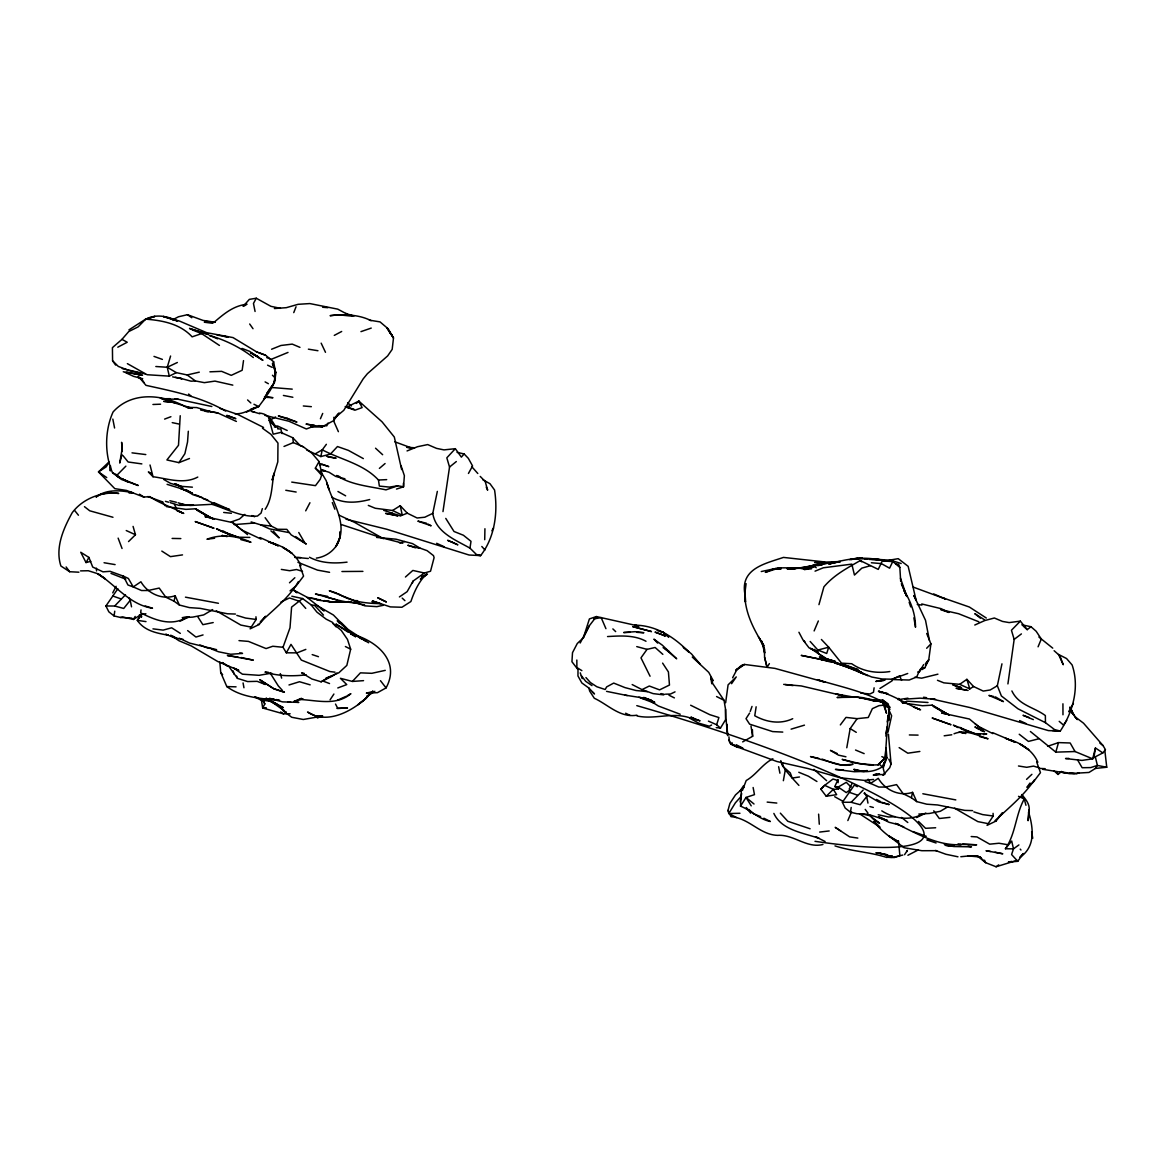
<?xml version="1.0" encoding="UTF-8"?>
<svg xmlns="http://www.w3.org/2000/svg" width="1165" height="1165" viewBox="0 0 1165 1165"><rect width="100%" height="100%" fill="white"/><g stroke="black" fill="none" stroke-linecap="round" stroke-linejoin="round"><path stroke-width="1.5" d="M340.093 531.56C341.097 545.249 329.36 556.419 316.327 558.122M888.895 715.805L888.91 711.276M340.107 532.478L340.078 537.007L335.709 546.807C349.587 525.677 332.739 503.586 326.884 483.053L329.098 489.766L326.156 480.592L321.729 473.194L319.079 461.558L311.929 453.214L303.337 446.807L293.347 442.598L284.012 446.457M578.015 668.797L577.957 675.962L581.859 682.967L588.922 688.064L594.5 693.961L592.417 692.039M888.866 711.757L888.735 720.494L888.924 715.033M711.786 683.782L710.708 677.142L712.791 683.637L724.033 700.296L725.547 709.383L725.678 719.562L720.465 728.081L716.213 727.601M484.713 539.701L484.931 528.735M758.4 636.687L763.949 645.745C753.959 630.032 744.784 612.717 744.828 593.626C740.445 568.447 765.492 563.554 783.448 557.409L824.645 561.938L814.612 562.52L840.271 561.53M1020.22 857.192C1035.86 846.343 1033.238 827.791 1028.622 812.165C1031.025 805.598 1025.826 799.161 1021.72 794.574L1024.253 799.001L1025.957 805.292M888.342 718.252L888.487 715.164M110.559 466.015L110.296 470.922L110.165 467.325M888.065 715.761L885.225 758.182L877.973 764.837L869.731 765.099L854.076 762.827L842.149 759.391L859.42 763.541L873.007 764.852M1028.622 812.165L1028.112 820.699L1029.292 809.544M219.821 661.997L220.724 672.482L226.811 686.578C241.592 697.602 260.625 698.418 278.304 700.238M881.832 756.609L885.225 758.182L885.851 748.571M180.226 415.73L178.493 445.292L166.901 459.957L178.929 462.636L189.487 458.5M188.322 431.254L187.536 441.986L184.871 453.724L178.929 462.636M763.861 818.223L770.342 821.514C759.012 819.243 751.032 810.185 740.518 806.18L741.362 790.729M141.023 609.907L140.674 612.848C154.595 619.867 170.207 626.348 185.497 618.12M926.699 633.454L930.908 643.866L928.753 659.754L925.491 665.055M892.914 561.268L889.579 568.185L881.381 563.612L871.376 562.753M744.828 593.626L746.081 583.636M885.895 736.12L886.929 728.3M725.635 702.772L728.081 684.86L736.251 676.923L731.562 683.695M934.184 699.116L930.966 698.796L969.863 707.534L1048.383 730.601L1060.281 731.038C1072.994 711.888 1079.766 687.437 1072.135 664.982L1066.543 658.531L1058.548 654.453L1063.237 664.734L1059.873 655.808L1054.121 650.711M859.348 697.748L882.531 701.956L886.492 713.242L884.41 705.116L878.993 705.64L872.367 708.655L868.26 717.509L857.149 718.659L850.159 728.606L846.78 747.77M243.514 360.611L242.16 370.266L231.253 375.348L221.641 371.344L209.918 371.824M874.114 687.816L873.488 692.228L869.964 693.961L860.76 693.117M145.873 613.737L140.834 614.698L133.422 619.431L131.499 618.076L120.519 617.479L114.068 615.935L114.752 611.188M885.225 758.182L886.914 757.862L886.07 748.061M740.11 801.957L741.668 793.54M482.747 479.689L489.984 483.708L494.557 489.999C498.038 512.411 494.863 537.327 480.635 555.588L476.412 554.467L469.961 548.132L471.01 541.332L463.422 535.259L454.015 531.488L445.773 518.396M756.143 706.791L754.76 715.747C766.381 722.242 780.273 724.586 792.71 718.703M862.042 813.898L869.702 815.66L867.823 814.32L856.872 813.723L850.465 812.194L851.193 807.447M332.593 623.231L341.272 630.411L347.476 639.425L350.665 649.196L346.835 665.404L338.84 672.788L329.185 676.88L321.089 681.802L311.856 678.977L301.633 672.831L304.283 673.414M437.341 491.397L432.783 513.357C435.623 532.332 455.267 539.803 469.961 548.132M875.701 700.616L873.794 700.748L882.619 699.976L889.74 707.111L887.22 721.907M886.041 733.659L887.133 726.742M1068.844 758.386L1065.553 758.532L1081.95 760.41L1092.683 758.837L1093.906 757.541L1095.435 748.003L1102.847 752.91L1105.439 749.678L1103.051 745.585L1083.537 723.203L1074.844 716.606L1069.878 707.068L1072.936 714.305L1070.81 708.335M122.267 451.001L121.626 442.307L122.107 448.976L119.733 463.044L121.946 454.466M884.337 762.361L883.259 768.507L884.788 774.492L873.896 774.754L879.313 774.143M1001.958 663.832L997.342 685.748L1001.39 695.956L1017.977 708.801L1045.442 722.679L1054.631 729.625L1060.281 731.038L1052.301 730.484M1007.914 683.913L1014.162 639.396L1011.438 630.25L1020.365 621.134L1027.239 629.653L1030.967 626.712L1036.166 631.27L1041.306 639.032L1038.073 646.808M468.447 473.456L472.582 465.971L468.33 458.34L464.136 453.957L461.369 457.131L455.34 448.685L446.821 457.816L449.53 467.049L442.977 511.595M783.361 780.71L785.297 769.905L781.234 762.58M888.007 732.202L891.618 715.791L889.376 711.014M235.403 614.042L227.51 613.78L200.205 608.363L189.371 607.606L179.366 605.028L174.066 601.184L175.187 595.766C161.964 600.208 147.751 593.509 140.907 581.772L133.247 586.927L127.946 584.99L123.417 576.151L110.063 571.316L102.986 571.84L92.705 567.049L88.919 557.438L80.734 552.254L86.021 562.564L90.783 561.355M972.6 810.622L964.809 810.389L937.577 804.957L926.743 804.2L916.739 801.607L911.394 797.748L912.559 792.346C899.322 796.773 885.123 790.045 878.264 778.307L870.546 783.448L865.187 781.482M306.745 449.996L320.812 456.563L322.268 449.836L326.375 444.302M163.333 316.487L179.585 321.103L206.656 332.666L233.044 337.602L257.014 352.121L256.285 351.699L265.503 355.194L273.629 361.776L272.494 363.8C280.299 376.412 271.503 389.722 263.596 399.624L266.858 393.712M742.44 790.394L746.212 780.535C756.333 774.74 762.332 764.08 772.861 758.764M1095.435 748.003L1092.683 758.837L1075.047 751.542L1055.81 752.139L1030.399 731.504M577.461 668.914L571.942 661.735L572.51 652.662L577.272 643.517L583.388 637.765L589.403 618.921L596.407 616.562L638.871 626.1L634.779 625.183C655.91 625.212 674.506 637.182 688.719 651.978L683.243 647.201L691.457 653.9L700.369 664.399M736.513 817.539L728.78 813.534L728.023 810.359L729.887 803.428L735.508 794.909L743.984 787.351M272.173 479.82L274.081 473.106C271.663 485.252 272.348 498.649 265.183 509.294M818.951 604.65L823.903 586.869C834.009 574.928 847.159 568.127 860.221 560.569L878.25 569.394L882.284 560.977L892.885 561.559L899.831 567.428L900.705 581.495M1055.81 752.139L1058.49 742.6L1070.169 742.979L1075.047 751.542M262.343 508.624L261.077 513.066L257.45 516.066C241.461 517.449 226.578 508.814 211.622 504.197L214.68 504.096M255.951 616.766L256.154 619.46L250.125 628.838L259.125 624.513L265.591 616.256L260.305 621.921M907.04 851.528L907.375 850.363L904.579 854.688M232.825 385.134L214.957 381.101L204.341 382.659L195.414 380.94L187.157 374.955L176.337 372.64L169.304 376.135L167.25 367.266L170.585 356.024M720.465 728.081L716.664 724.747L718.892 717.538L709.776 714.669L690.641 705.233M305.827 649.4L297.017 652.866L286.357 652.808L283.008 647.274L289.998 627.818L291.6 607.096L302.565 598.548L311.026 604.781L316.938 612.135L326.156 619.154L332.302 622.241L336.03 626.857M993.075 813.345L993.206 816.01L987.075 825.359L996.046 821.034L1002.555 812.791L999.337 816.199M886.914 757.862L883.769 765.827C875.104 772.206 863.746 773.24 853.799 769.366L858.925 770.167M888.429 734.168L891.05 763.978L889.74 767.72L882.983 775.322M272.246 479.951L277.809 461.821L277.969 443.093L270.877 434.283L262.489 428.254M412.337 583.17L413.109 581.073L424.366 573.005L430.526 571.243L434.094 557.685L433.497 555.632L427.118 550.666L418.672 547.637M750.216 711.436L752.022 706.427M293.755 312.628L296.041 306.759M1018.894 844.931L1013.477 848.863L1005.424 848.746C1015.749 833.82 1015.589 814.568 1024.253 799.001L1018.53 796.321M298.415 581.553C289.342 597.529 273.775 609.339 260.538 622.052M372.96 691.515L366.363 693.131L377.475 692.665L386.066 687.903C401.182 660.293 375.086 639.731 350.68 633.818L355.485 636.643L337.253 620.712L339.51 623.362M847.843 820.568L851.557 811.728M1034.578 779.662C1024.151 795.346 1008.861 807.796 995.026 820.655L996.046 821.034M814.117 630.935L818.34 620.974M320.419 418.759L322.705 413.429M328.006 423.099L326.826 425.764L316.166 425.866L306.031 424.089L314.477 425.371M605.931 628.678L601.169 617.596L593.815 618.935L596.407 616.562L589.272 625.838L583.388 637.765M838.771 788.749L834.824 786.564L837.97 779.56L838.116 782.72M589.272 625.838L580.17 643.007M921.996 669.598L924.821 667.793L928.753 659.754L925.374 663.701M886.172 758.677L882.123 766.89L879.575 764.356L877.973 764.837L885.298 757.745M267.775 392.139L264.28 399.085L258.703 406.57C250.519 408.842 243.805 414.522 234.82 413.691M889.74 707.111L888.444 709.631L889.856 709.616M112.743 592.839L116.121 586.315M732.639 677.768L737.125 669.118L744.406 664.443L774.9 668.375L825.33 682.311L817.233 679.646C838.261 686.054 860.28 690.583 879.983 700.383M305.696 510.838L309.948 502.741M262.722 699.466L264.819 703.922L262.678 708L283.474 713.854L290.114 713.766M849.183 789.098L851.921 783.885M280.43 308.332L270.906 306.322L256.285 298.24L253.46 303.453L255.077 311.477M286.357 652.808L290.988 644.362L301.313 660.06L329.972 671.579L335.01 672.161M291.745 482.106L315.467 485.659L320.244 479.296L321.598 475.262L315.365 468.17L319.079 461.558M413.109 581.073L407.138 591.66L399.406 596.931M86.021 562.564L88.919 557.438M1068.64 711.742L1073.416 703.471M917.67 672.03L919.476 671.754L923.67 664.589M135.198 616.431L133.422 619.431L122.689 616.969L120.519 617.479M491.878 530.759L493.581 528.051M740.518 806.18L746.022 797.443L754.469 794.646L753.129 787.511M108.986 462.432L106.132 466.888L98.486 471.912L114.796 488.645L126.49 490.436L143.776 497.047L150.037 496.64M749.605 713.096L746.022 718.659L749.619 724.149L772.643 731.591L782.778 732.086M759.726 638.886L764.342 648.672L761.793 641.143L764.662 653.055L764.4 648.716L764.589 657.278L767.036 667.268L769.395 663.599M1060.267 771.914L1069.208 773.618L1088.984 772.453L1095.435 768.434L1097.386 765.434L1095.435 757.308M114.068 615.935L108.84 611.829L105.913 605.989L117.869 588.718M850.465 812.194L845.193 808.059L842.397 802.248L854.411 785.006L857.324 786.681M330.088 699.801L333.904 694.034M739.964 791.108L743.605 785.676M141.169 614.698L137.31 620.363C144.387 630.847 156.765 633.192 168.313 635.187L165.794 634.27M339.03 412.891L333.641 420.638L321.904 426.972L310.691 426.958M1066.718 720.407L1063.47 725.081L1059.203 721.339M1030.006 783.026L1026.947 787.394L1033.166 782.283L1040.476 772.643L1036.617 761.793M142.043 613.693L137.31 620.363L145.989 621.615M662.841 654.366L655.123 647.492L647.026 649.371L640.968 657.861L650.055 676.224M840.329 724.921L845.994 717.392L857.149 718.659M128.776 597.703L130.218 600.339L123.723 608.45L114.68 606.018L105.913 605.989M864.576 792.695L866.716 796.627L860.207 804.724L851.178 802.292L842.397 802.248M125.864 466.146L117.184 474.985L112.568 472.83C104.399 454.277 104.792 430.278 113.063 411.988C131.849 390.945 163.158 394.221 185.876 406.978M108.942 462.054L98.486 471.912L106.743 477.592M1005.424 848.746L1011.701 841.043L1013.477 848.863L1011.584 854.542L1017.759 861.314L1023.336 853.494L1020.118 856.93M337.865 414.099L334.777 417.871L343.777 410.342L363.189 378.858L367.412 373.688L387.639 355.922L392.183 349.369L393.493 337.937L387.057 328.093L393.493 337.937L388.12 328.763L380.023 321.889L369.392 320.157M115.641 365.096L112.583 360.786L112.423 347.651L121.961 339.365L128.718 331.574L138.154 326.855L145.654 319.152L154.916 316.399L145.29 319.487C155.557 313.633 167.527 316.035 177.517 321.103L163.391 316.545M114.68 606.018L125.471 594.791M851.178 802.292L863.149 790.059M740.896 796.685L735.392 802.802L728.78 813.534L739.95 813.272M820.844 789.186L824.704 785.341L833.339 789.346L836.645 794.661L826.233 796.248L820.844 789.186L823.553 786.229M426.39 574.068C418.905 581.553 414.259 591.587 410.896 601.519L401.94 607.256L390.377 606.907L372.421 600.965L380.533 603.674C365.65 603.339 351.437 601.883 338.403 593.801M337.792 687.962L346.762 684.583L340.428 678.307L352.383 681.438L360.422 672.846L371.81 673.312L385.251 670.356M926.656 648.264L930.908 643.866M735.843 670.443L741.231 665.55L744.406 664.443L735.843 670.443L737.125 669.118M919.768 669.904L921.996 667.647L924.821 667.793M128.529 541.579L135.475 534.75L133.072 526.405M826.233 796.248L833.339 789.346L838.392 789.055M356.359 403.44L358.82 401.095L382.062 421.832L394.309 437.021L401.634 469.553M1026.569 779.37L1031.899 774.317M289.488 582.791L294.847 577.738M405.435 577.024L412.847 570.442L424.366 573.005M423.914 576.02L420.332 579.136L427.468 574.112L421.759 576.486M244.81 514.391L239.48 519.022L231.296 521.92M1054.077 770.895L1058.038 774.448L1061.577 771.419M379.382 468.403L385.076 463.539M290.056 590.859L296.245 585.747L303.57 576.107L299.667 565.243M449.53 467.049L456.331 461.544M824.704 785.341L832.975 779.021L838.13 780.594M1014.162 639.396L1021.399 633.906M984.556 860.192L985.677 862.683L979.867 856.974L969.134 855.998L977.508 856.1L985.677 862.683L996.09 866.76L998.711 864.867M849.868 789.987L846.241 792.593L838.218 787.059L834.824 786.564M918.049 850.042L907.914 855.256M421.381 578.204L426.507 574.607M937.476 680.287L943.839 682.85L959.669 684.336L966.892 679.341L973.547 686.52L983.245 691.078L990.206 689.971L997.342 685.748M879.954 688.442L892.172 680.768M326.04 677.986L332.447 675.991L336.903 673.021M128.922 329.899L145.654 319.152C162.445 320.433 180.167 323.812 192.123 336.845L201.618 333.612L219.428 345.437M903.836 703.077L906.792 701.17L927.995 702.48M959.669 684.336L969.79 688.923L973.547 686.52M368.315 505.392L375.305 508.275L392.561 510.488L400.221 505.726L407.299 513.197L417.114 517.988L424.803 517.231L432.783 513.357M752.401 729.61L752.634 736.295L742.658 741.901M96.346 496.771C106.801 488.95 120.752 490.305 132.825 492.722L129.315 492.708M212.671 609.586L203.671 614.916L192.778 617.101L182.221 617.712L187.507 616.955M321.089 681.802L332.447 675.991M947.786 806.864L940.271 811.291L929.364 813.476L918.806 814.073M96.083 496.989L100.19 494.572L109.233 492.402L118.713 493.45C101.472 491.281 82.526 498.824 72.201 512.731C63.42 528.531 54.944 547.87 60.9 566.015L69.667 571.724L78.9 572.204M270.062 420.201L275.581 416.954M838.218 787.059L846.285 782.327L851.076 787.059M315.205 453.855L322.268 449.836C341.025 459.724 363.495 463.874 378.465 480.024L379.353 486.096L389.43 487.101L397.818 485.79L403.527 486.795L404.372 475.669L401.022 465.621M347.199 695.723L350.883 693.699C336.117 706.208 316.705 700.194 299.361 699.437M711.626 724.98L709.296 726.232L698.578 723.115L689.869 718.252M334.282 335.389L341.68 331.472M117.796 347.199L127.233 342.248L121.961 339.365M1093.906 757.541L1102.847 752.91M172.435 319.865L178.522 316.764L187.463 314.696L202.958 320.39L215.292 322.297M353.781 409.046L346.456 407.284L358.82 401.095L360.64 404.153M246.529 412.075L258.703 406.57L253.955 404.255M632.173 684.554L642.002 689.622L649.313 686.025L659.594 689.869L669.467 685.035L668.419 671.943L662.608 663.118M180.036 621.207L189.269 616.707M916.564 817.553L925.796 813.068M280.925 602.057L289.502 597.951L299.42 601.286L305.754 608.407M675.03 691.864L670.428 694.049L665.463 694.18M155.833 366.509L167.25 367.266L177.357 362.49M324.554 425.72L321.904 426.972L318.948 425.56M245.917 305.055L243.136 306.351L249.325 299.376L256.285 298.24M319.72 465.345L322.108 464.238L328.778 466.626L318.948 463.422M337.413 700.223L345.976 696.408M974.77 625.023L984.818 620.537L994.357 618.003L1002.497 621.426L1009.152 622.591L1020.365 621.134M1078.965 772.774L1076.489 773.866L1066.514 773.094L1042.733 769.308M301.473 698.286L293.944 701.476L302.958 698.782M125.427 372.552L133.596 376.368L142.698 378.712M374.853 691.282L366.625 696.597L372.916 691.107L365.533 698.811L358.019 704.665L365.956 698.316L370.82 692.753L365.956 698.316C351.029 711.8 326.695 724.747 307.545 712.033L315.424 715.965L321.977 715.965M815.049 571.156L823.233 567.806L851.833 564.122L854.455 575.073L861.838 568.127L870.371 565.724M407.051 450.942L417.449 446.734L427.701 444.579L436.555 448.379L443.981 449.894L455.34 448.685M271.576 349.238L280.94 345.481L292.24 344.112L299.944 347.359M392.561 510.488L402.289 515.163L407.299 513.197M288.003 352.427L271.43 359.257L266.785 357.64M250.693 409.265L255.441 407.444M164.6 419.094L170.906 416.706M314.302 426.026L306.366 428.982L288.949 421.249L264.877 415.337M804.462 725.154L791.093 729.144M360.961 331.632L371.242 328.079M197.788 477.068C183.575 484.567 167.804 478.684 153.008 476.733L148.363 471.942L151.377 473.325M397.818 485.79L385.965 489.868C369.232 486.256 351.32 485.077 336.598 475.509L339.889 476.733M1047.597 746.314L1058.49 742.6M921.996 814.452C908.627 821.063 893.788 818.471 881.774 810.855M876.604 773.953L873.24 775.06L879.692 774.186M396.479 489.067L403.527 486.795L403.41 483.271M891.88 855.853L886.827 857.469C869.818 851.964 851.979 851.455 834.985 845.892M781.118 568.84L776.429 568.84L765.332 572.365L773.444 568.913L780.856 568.069L773.065 569.263C785.123 565.651 797.457 570.442 809.675 567.02M322.37 716.125L303.279 719.489L291.701 717.261L283.212 710.839L286.299 712.019M288.993 684.976L299.492 681.729L310.152 684.845M898.128 699.684L907.928 698.17M274.358 426.929L277.503 425.982L287.202 430.482M203.06 634.925L195.924 637.037L187.638 630.6M996.09 866.76L1016.914 860.382L1017.759 861.314L1008.395 862.1L1011.803 861.416M891.88 855.707L886.813 857.192L892.026 857.586L902.802 855.052M907.724 673.487L891.997 679.21L882.065 678.977L871.668 676.996L843.081 664.924M247.082 304.225C233.175 305.681 223.68 314.142 213.748 322.559L204.341 322.239L212.7 323.025M954.033 733.761C965.421 729.057 977.231 735.333 988.066 738.799L979.59 736.571M787.249 568.971C803.646 568.666 819.228 563.044 835.611 562.418M807.971 566.874L819.082 563.875L810.592 566.044L837.417 561.778L828.81 564.21C844.858 559.2 862.231 556.258 878.92 559.826L871.566 559.418L883.74 559.87M321.715 716.533L317.186 717.727L321.613 716.664M810.17 641.478L817.859 650.055L828.694 647.201L841.538 663.162L851.717 663.73C862.639 671.448 876.764 673.69 889.812 671.535M320.812 456.563L330.409 454.102L337.471 446.544L348.393 450.374L363.334 458.602M787.555 568.724L795.797 568.404L790.249 569.088L794.122 568.738L787.438 568.345C799.379 569.656 810.534 565.258 822.242 564.807L817.582 565.651M1038.685 738.828L1028.433 741.421L1019.229 734.256M187.157 374.955L199.288 372.159M815.034 566.773L804.345 569.539L811.568 568.768M937.927 674.171L921.646 678.176L914.802 677.229M383.3 605.29L376.848 606.645L364.951 605.858L354.073 601.985L357.626 602.669M213.195 622.561L202.87 624.673L197.817 616.795M322.676 715.994L319.283 716.679L322.326 716.388M983.42 734.591L986.755 733.906L975.047 733.688L961.3 728.984M857.367 558.122L850.916 559.418L862.377 557.991L849.664 559.681M876.925 681.263L875.818 681.481L885.327 679.632L876.925 681.263L883.23 680.739M402.114 542.089L404.779 541.579L412.526 543.618L419.866 548.06M271.634 673.152L259.067 675.321L242.422 674.186L233.335 667.793M811.35 566.787L814.466 566.219M369.698 499.537C356.971 502.843 343.69 503.979 331.763 497.164M889.201 560.205L898.23 558.661L908.161 566.336L916.185 600.514L913.884 595.49L925.52 620.319L929.422 640.4M607.548 636.556C620.392 635.813 634.211 634.809 645.993 641.26M775.642 568.505L761.269 571.534M167.338 399.056L178.129 399.26L211.841 406.512M182.512 554.889L170.44 556.637L161.819 551.089M919.855 751.454L907.812 753.202L899.147 747.624M799.481 776.982L792.171 778.045L785.297 769.905M944.174 735.799L951.776 734.78M864.051 770.982L867.299 770.546M214.608 538.245L206.962 539.249C221.656 533.643 236.932 535.711 250.985 542.264L240.82 539.599M952.446 845.892L945.441 845.309L954.353 845.819M819.65 832.072L829.189 830.951M811.393 568.316L799.088 567.996L803.792 569.088M352.209 316.196L338.433 314.768L330.074 315.686C343.602 314.069 358.762 314.375 371.096 320.666M949.956 817.349L939.31 818.514L933.762 810.811M960.819 856.726L970.824 855.751M873.561 779.443L864.415 780.404L839.965 777.725L808.204 768.609L776.924 761.517L735.202 746.197M1095.435 768.434L1106.75 767.24L1104.813 750.245M254.465 523.012L234.121 524.6M226.811 686.578L236.058 686.84M840.285 561.821L831.373 562.651L836.135 562.608M869.643 559.52L876.692 558.894L886.055 561.079M904.666 699.175L920.059 698.155L935.539 699.277M822.927 844.479C806.763 848.702 793.714 834.155 777.579 835.363C759.653 834.737 749.386 818.194 730.936 816.65L728.023 810.359M347.053 562.142C334.428 563.685 320.972 563.321 309.497 557.263M306.249 674.855C292.488 676.384 278.304 676.224 264.994 672.103L268.27 672.249M274.387 308.536L286.328 307.677L298.109 304.313L309.846 303.57L337.763 309.147L346.806 313.982L345.714 313.472L353.927 316.05M266.261 707.738L262.678 708L261.397 699.888M352.383 681.438L363.538 680.651M932.16 705.16L949.024 715.019L932.16 705.16L922.534 705.728L903.093 702.932M212.438 518.673L195.545 508.799L185.89 509.367L166.435 506.6M195.414 380.94L191.089 381.188L180.473 378.305M214.142 504.212L190.274 505.45L179.861 503.964M935.67 827.762L925.563 828.315L918.457 821.398M872.236 700.762L879.342 700.398M852.154 697.253L837.038 697.471L855.314 696.772L862.784 697.66L882.531 701.956L887.439 707.534L886.317 702.713M895.259 816.665L888.575 817L878.221 814.757M346.456 407.284L349.573 407.124M378.465 480.024L386.693 479.631M901.564 680.375L899.686 675.817L891.618 679.544L909.195 680.025L916.695 676.967L919.389 670.851L919.476 671.754M856.406 558.647L868.231 558.982L864.852 558.894M362.912 571.374L341.928 571.52M152.935 404.488L160.566 404.197M630.134 632.289L623.654 632.537L634.983 631.692L643.866 632.726L636.862 632.347M336.962 708.422L347.49 708.043L337.777 708.378L335.52 704.068M588.922 688.064L589.665 691.093L594.296 698.243C608.145 704.665 620.071 718.048 636.891 715.193M321.307 470.791L324.86 470.689L321.86 470.034L329.069 472.262L335.709 476.412L344.927 478.786M844.843 697.078L855.314 696.772L861.78 698.243M776.429 568.84L773.444 568.913L780.637 568.87M323.462 600.703L332.797 602.101L350.796 602.057M80.516 570.894L88.278 570.734L97.161 573.515L105.389 578.903L97.816 573.646C115.888 585.354 130.014 604.897 152.499 608.217L145.203 605.989M128.616 492.606L131.66 492.562M169.886 398.678L161.848 398.765L165.459 399.275L160.289 398.212M174.677 399.26L178.129 399.26L174.939 399.114M936.689 850.668L921.85 850.712L904.084 847.727L889.041 836.033L898.171 841.45C888.4 837.154 880.478 829.524 873.735 821.398M967.911 856.057L977.508 856.1L980.755 857.527M316.705 599.99L332.797 602.101L344.359 602.218M294.658 557.394L300.759 557.584M172.114 538.434L180.823 538.579M224.466 532.536L238.17 537.211L249.863 537.429M909.355 734.955L918.078 735.115M357.568 600.689L354.32 600.601L329.302 590.757L336.714 593.101M663.744 694.893L653.128 693.612L642.002 689.622M880.653 852.94L875.905 852.765L887.803 854.921L879.502 853.144L894.021 857.6L899.875 855.751L898.521 840.984M1040.156 768.463L1045.194 768.667M783.681 684.379L801.258 685.937L844.567 696.102L836.208 693.99L854.309 697.209M264.557 397.236L272.959 397.716L266.232 396.712M296.158 702.233L298.808 702.393L282.6 701.883L269.406 698.418L274.285 699.175M277.634 428.851L280.838 429.055L282.076 433.598M414.682 447.768L406.701 447.273L410.182 448.001M971.188 836.543L976.94 836.921L989.711 844.174L999.002 843.242L1008.031 844.771M854.178 697.267L847.436 696.816L854.251 697.311M338.433 314.768L343.063 315.103M359.403 603.004C344.243 603.077 329.957 597.732 315.453 594.034L327.671 596.393M288.046 702.058L290.813 702.262L287.682 701.898M843.489 769.978L835.451 769.395L854.294 771.725L864.415 771.419L854.659 770.662M292.226 389.139L271.445 387.464M163.697 479.427L170.483 483.329L180.546 486.286L192.4 487.174M322.618 307.254L327.846 307.691M239 640.619L248.465 641.405L266.071 648.57L272.77 646.255L283.008 647.274M303.308 405.973L311.346 406.672M962.683 844.013L976.649 844.814L957.717 844.305L961.373 844.596C938.728 846.198 917.336 833.907 897.516 824.267L899.496 824.951L889.012 822.286L878.41 817.044L887.541 820.582L869.367 814.714M643.721 698.053L625.095 695.156M297.512 557.54L308.303 558.516M945.164 845.178L953.946 846.533L971.494 846.853L968.042 846.227M647.332 691.631L636.032 690.51L624.964 687.598L613.707 683.083L606.659 686.899L605.174 689.505L596.873 686.768L590.393 682.53L585.937 677.564M169.304 376.135L147.096 374.722L127.364 363.64M767.167 802.102L776.807 803.064M145.8 454.568L132.009 452.85M223.68 512.454L231.369 513.27M1063.092 772.279L1066.324 772.643M1069.572 772.992L1074.421 773.531M399.449 542.832L402.813 543.21M251.13 521.935L260.756 524.876L271.241 526.056L277.634 529.274L286.823 529.361L291.177 534.866L306.293 544.055L295.619 536.555M477.024 555.181L480.635 555.588L469.073 555.021L386.765 529.245L346.005 519.182M179.323 638.216L189.618 643.095L216.573 649.648M205.171 321.322L210.355 321.919M376.601 537.429L395.998 539.191L404.779 541.579M152.965 628.852L163.115 630.119L171.663 627.804L180.327 633.381M917.248 604.46L921.981 605.072M785.254 684.583L793.059 685.588M878.92 559.826L873.823 559.156L890.628 560.219L901.171 563.51M256.154 619.46L245.64 618.062L236.83 615.368M993.206 816.01L982.692 814.612L973.853 811.889M364.572 604.883L348.117 601.519M272.159 701.49L265.314 699.029L283.197 707.606L272.159 701.49L260.654 699.947L254.713 696.976M627.251 695.563L606.557 691.355M371.912 601.766L375.043 602.203M307.385 597.397L315.963 598.912M896.089 564.006L898.637 564.37L899.831 567.428M731.926 742.571L732.741 744.974L736.819 745.542M141.853 463.903L128.15 461.995L122.893 455.53M923.539 697.238L926.583 697.675M288.862 532.565L269.45 528.852L260.756 524.876M217.782 412.949L205.288 410.663L217.782 412.949L236.408 421.439M237.98 657.075L227.393 655.502L253.315 660.118L241.024 657.526M857.833 838.086L849.62 836.849L835.203 827.339L840.737 831.009M218.423 603.281L185.453 597.164M239.641 652.968L242.524 653.419L230.641 654.264L218.51 651.759L211.768 649.094M955.81 799.904L922.84 793.758M929.568 840.329L926.889 839.907L936.077 842.979M281.333 569.408L289.634 570.719L296.507 569.525L302.536 571.36M1018.472 765.988L1026.729 767.298L1033.544 766.104L1039.515 767.924M990.512 851.469L986.012 850.741L1002.774 853.785L995.026 852.183M308.39 349.165L317.943 350.723M327.875 456.869L336.103 458.195L326.462 456.229M285.789 490.276L296.158 492.038M104.064 562.739L115.102 564.603M183.094 639.367L175.012 637.998L166.042 634.401M966.309 690.073L956.072 688.282L968.086 690.452M324.088 600.572L332.797 602.101M190.23 407.968L186.924 407.386L196.681 407.561L212.103 412.119M223.185 336.161L228.165 337.049L217.069 335.054M200.7 410.08L207.851 411.347M637.007 715.965C654.817 719.926 673.239 711.466 690.962 718.266M213.457 648.992L207.166 647.871L199.87 644.915M329.564 572.321L317.492 570.122L297.934 562.331M310.895 598.213L320.593 599.975M276.192 699.568L279.6 700.194M980.071 734.62L975.047 733.688L953.363 725.183L958.154 727.615M311.026 604.781L314.681 605.48L323.477 615.105M283.401 395.445L292.866 397.265M1106.75 767.24L1097.386 765.434L1090.775 767.589L1082.139 767.72L1077.436 759.667M172.653 376.878L181.973 378.727L175.391 377.314M865.027 698.985L882.531 701.956L884.41 705.116M250.65 627.003L240.82 625.066L216.297 610.824M987.672 823.553L977.814 821.602L954.601 808.233M660.948 693.612L664.167 694.253M824.325 658.065L819.359 657.045L846.926 667.152L857.411 669.657L840.183 663.584M172.231 422.633L179.41 424.118M1021.807 624.819L1030.967 626.712M957.965 856.799L945.907 854.265L935.48 850.479M638.842 697.223L651.264 700.165L645.148 698.17L654.788 702.32L643.735 697.384M291.818 596.232L302.565 598.548M251.159 411.274L254.523 412.002M858.168 669.569L845.12 664.967M818.806 758.371L810.505 756.566L841.858 765.143L853.013 764.284C841.989 767.386 832.145 762.798 822.111 759.099M845.936 756.784L838.509 755.138L830.441 750.376L837.198 753.522M145.13 373.878L122.252 368.577M457.059 452.37L464.136 453.957M993.818 696.539L988.91 695.418L1003.429 701.621L995.449 696.903M264.528 396.581L267.834 397.338L264.848 396.61M169.828 500.746L176.352 502.275M205.229 411.245L208.389 411.988M921.748 603.965L941.072 608.654L949.009 612.455L942.252 610.183M227.088 536.614L222.034 535.434L225.471 536.279M965.872 733.542L959.115 731.955L964.256 733.207M140.441 373.222L129.155 370.572L118.277 366.392L112.583 360.786M827.441 660.904L818.689 658.837L831.475 662.244M426.492 523.245L417.871 521.119L431.123 525.794L428.036 524.09M165.59 400.192L192.371 408.347M123.272 371.766L142.523 375.305L126.723 372.13M112.976 517.275L89.734 510.794L84.463 506.673M649.298 700.165L640.692 697.937L653.682 702.917L648.06 699.379L658.298 705.961L680.229 714.247M869.949 806.573L873.342 807.462M418.905 548.176L407.823 545.278L415.395 547.798M926.277 836.281L912.967 831.577M220.054 408.42L237.689 414.42L263.552 427.438M400.556 542.613L380.984 537.618L341.52 524.614M838.596 663.162L829.101 660.599L861.386 672.176L854.892 669.598M165.43 501.343L168.692 502.217M636.745 646.604L647.026 649.371M251.815 411.42L259.868 413.764M261.062 539.118L241.65 529.929L232.811 522.648L205.011 516.634L211.171 517.901L195.545 508.799M827.427 659.186L835.378 661.472L825.65 658.662L810.578 648.395L818.092 651.992L808.976 647.769L803.005 639.964L798.928 632.26M326.084 596.859L336.845 599.975M732.741 744.974L742.848 748.163L736.6 744.959M825.65 658.662L833.543 660.977M940.563 609.615L958.591 613.722L978.862 621.79M657.191 630.527L663.336 632.347L668.725 637.109M187.434 407.444L190.55 408.391M259.562 413.109C267.513 413.619 272.595 420.259 275.421 427.074M178.056 502.785L184.827 504.824L193.652 505.29L178.915 505.377L170.323 502.668M410.968 447.753L394.804 441.797M659.929 631.313L663.336 632.347L668.244 636.716M881.847 802.321L889.172 804.578L878.512 801.855L864.037 793.35M913.331 587.145L945.47 598.999L933.748 593.961M690.525 717.858L700.049 720.858L690.67 717.261L695.869 719.489L691.544 717.291M228.486 665.929L237.485 678.38L247.65 681.569L257.159 681.336L265.343 684.481L261.135 681.889M961.518 687.656L952.854 684.904L960.732 687.452M980.697 730.44L984.585 731.707L974.887 726.916L979.241 729.567M944.174 844.057L950.96 846.256M992.522 732.625L1012.749 741.144L1009.516 739.615C1021.399 743.357 1032.743 750.362 1037.855 762.274M392.095 513.168L400.876 516.066M844.945 666.074L835.538 663.293L830.266 660.264M223.01 530.92L231.966 535.638L216.486 528.735L222.908 531.983M312.191 654.599L318.453 656.696M207.734 499.96L202.594 498.212L221.423 506.935L229.753 509.644L213.981 502.712M942.194 597.601L969.382 607.038L986.304 618.018M383.736 510.328L392.445 513.284M849.547 792.389L857.425 795.142M113.063 596.116L120.912 598.868M360.116 638.274L366.276 640.459L363.334 639.367M225.631 411.056C201.021 396.843 173.308 391.367 145.975 385.338L138.358 376.324M147.78 496.523L162.954 502.042M153.998 356.403L162.401 359.403M303.337 446.807L300.119 445.496L292.764 437.734L280.809 432.404L273.207 434.181L268.401 416.662M226.724 415.381L235.869 418.672L227.321 415.541M810.112 828.781L787.788 821.281L780.346 813.155M258.717 352.733L265.503 355.194M227.699 533.395L238.17 537.211M258.164 624.149L259.125 624.513M1029.161 717.553L1023.03 715.295L1033.355 719.621M259.984 537.546L275.872 544.638L272.697 543.123C284.566 546.851 295.881 553.841 300.978 565.739M322.778 680.986L329.535 683.549M242.072 348.437L249.485 351.291L262.926 360.32L250.562 352.704L258.688 357.102L252.601 353.767M110.995 573.398L125.674 579.165M255.499 696.961L258.586 698.155M817.859 650.055L826.699 653.463L828.694 647.201L821.412 639.483M167.09 484.349L184.958 489.824L190.652 492.431L180.459 488.353L192.691 493.625L186.182 489.708M992.857 733.63L978.294 726.334L969.44 719.038L941.699 713.009L947.8 714.276L941.335 711.174M760.614 816.578L753.595 813.811L748.789 809.413M847.858 667.458L867.779 675.685M174.779 483.999L180.546 486.286M174.91 484.058L182.73 487.174L175.638 483.897M192.036 329.768L201.618 333.612M895.404 823.306L899.496 824.951M798.797 772.279L808.379 776.196L816.927 781.497M176.643 510.488L183.764 513.43M913.491 706.893L920.583 709.835M251.8 515.571L254.611 516.75M976.649 855.896L981.061 857.717M211.666 518.076L214.433 519.24M338.869 515.105L354.713 522.444L383.387 538.696M855.532 750.027L864.153 753.624M178.347 511.217L183.036 513.197C172.493 507.328 160.988 503.979 150.751 497.251M217.593 338.826L209.423 335.389C225.384 340.136 240.165 347.214 253.344 357.524M913.651 706.966L919.928 709.616C906.108 703.864 893.482 695.185 878.861 691.296L881.454 692.796M195.123 494.63L202.448 497.761L192.88 494.688L184.827 489.635L192.181 493.276M857.891 671.419L864.503 674.287L854.761 668.987M350.68 633.818L353.811 635.187M708.437 721.12L716.664 724.747M728.941 736.863L729.392 741.697L730.965 744.289L738.231 747.493M816.621 837.213L819.01 838.305C803.195 832.844 781.54 830.179 773.866 813.418M1019.55 720.582L1025.899 723.45M436.642 543.283L443.952 546.633M126.242 530.541L135.475 534.75M123.417 576.151L128.383 578.481L133.247 586.927L141.518 590.524L148.057 590.509L159.197 588.077L165.838 597.223L174.066 601.184M122.893 479.208L138.271 485.528L121.422 479.427L112.568 472.83M234.718 668.433L238.84 670.385L217.666 661.472L191.206 645.891L178.988 640.75L173.148 636.818M267.586 365.169L272.188 367.354M900.967 825.65L903.909 827.063M879.429 816.971L883.886 819.112M911.394 797.748L903.21 793.787L896.584 784.627L885.429 787.059L878.832 787.059L870.546 783.448L868.114 779.21M625.634 713.213L630.09 715.412M204.749 514.813L212.583 518.731M669.001 695.214L674.389 697.893M815.427 836.674L825.126 841.494M716.562 696.539L724.033 700.296M345.379 646.531L350.665 649.196M266.042 698.272L269.144 699.845L266.392 698.359M270.295 700.718L276.644 703.951L283.983 710.519L270.091 700.733M964.576 729.858L968.901 732.115L959.931 727.382M711.655 679.865L713.228 680.695L708.757 672.38L692.287 657.075M361.864 638.828L352.311 633.789L355.485 636.643M123.141 479.368L127.553 481.742L117.257 476.208L120.053 477.883L117.767 475.626M170.716 635.187L176.934 638.537L172.915 636.323M876.546 799.452L880.522 801.607M315.424 604.606L333.423 615.018L345.772 627.615L340.792 622.43L348.146 629.479L364.732 640.328M265.11 381.902L268.372 383.707M137.849 377.256L141.97 379.542L143.965 382.455M834.708 796.714L842.717 801.185M337.952 491.499L345.641 495.824M859.348 813.68L880.085 827.208L874.347 821.5M296.944 592.767L293.172 589.84L306.351 596.844L324.234 610.911L320.477 608.392M196.798 510.154L206.729 515.804M933.369 706.5L943.257 712.135M345.175 406.57L354.859 410.226L362.126 407.619L358.82 401.095M363.232 639.614L368.65 642.789M363.276 639.643L366.101 641.303M167.25 367.266L176.337 372.64M355.383 635.872L335.928 624.061L347.956 632.071M850.159 728.606L856.275 732.334M725.547 709.383L725.678 719.562M581.859 670.632L576.893 667.545L576.835 660.016M826.014 658.312L818.98 653.915L814.291 649.356M804.607 567.719L807.199 569.35M665.244 649.051L676.676 658.793L662.215 645.09L653.929 639.163L657.613 643.095M663.103 647.682L669.191 651.599M280.605 711.961L283.474 713.854M139.48 494.193L143.776 497.047M222.399 662.565L227.641 666.074L222.136 662.681M1038.918 637.051L1052.738 648.148M591.995 685.617L585.675 681.292L581.379 675.685M984.527 619.809L974.814 613.664L980.362 618.149M293.172 589.84L296.973 592.49M187.463 314.696L191.788 317.739M139.378 614.916L141.751 616.635M1099.891 743.168L1103.051 745.585M871.26 816.811L879.604 823.233L873.182 819.053L869.629 815.078M349.762 632.173L353.767 635.333M315.365 468.17L321.729 473.194M860.221 560.569L861.707 561.763M975.09 723.727L982.852 729.974M247.548 534.619L232.811 522.648M901.521 817.437L907.797 822.505M754.017 804.01L746.022 797.443L751.221 805.845M347.636 402.828L351.422 405.944M813.927 769.351L826.611 780.681M188.614 394.032L191.308 396.333M278.042 428.094L269.1 420.405L274.43 425.851M780.783 760.643L782.734 766.322L790.292 772.919L792.171 778.045L798.913 785.399M270.906 530.89L279.149 537.866L273.484 531.269M1023.161 626.027L1027.239 629.653M375.538 448.205L382.644 454.714M122.98 577.097L125.441 579.369M247.592 399.945L250.839 402.974M402.187 598.096L404.925 600.659M612.863 628.911L615.673 631.605M477.81 473.5L471.636 466.539M272.45 375.247L275.406 378.144M480.213 476.412L485.164 481.407L487.654 490.188L486.256 487.188M389.576 332.535L391.921 334.967M803.777 640.546L804.986 641.9M282.527 690.568L278.26 685.85L270.222 673.137M481.815 546.487L484.96 549.982M1020.205 849.125L1020.962 849.984M386.066 687.903L380.46 680.68M220.724 672.482L222.631 674.637M1076.751 718.863L1070.519 710.534L1073.984 715.397M898.696 698.388L902.89 703.354M1075.164 716.956L1077.377 719.606M162.153 502.071L165.27 505.799M74.837 510.707L78.448 515.236M1011.89 690.947C1018.603 705.276 1033.938 707.126 1045.369 715.572L1045.442 722.679M746.27 807.52L750.624 813.141M66.114 566.947L69.667 571.724M865.202 809.384L867.998 813.155M304.371 542.147L298.764 532.492M265.11 517.682L271.241 526.056M249.689 324.016L253.009 328.705M262.343 699.743L264.819 703.922M814.699 565.185L816.199 567.763M1056.801 771.914L1058.038 774.448M174.517 504.576L176.658 508.901M321.161 343.165L325.486 352.311M888.808 759.158L891.05 763.978M882.619 699.976L888.24 703.951L888.924 708.262M175.187 595.766L179.366 605.028M912.559 792.346L916.739 801.607M728.882 739.615L730.965 744.289M338.389 431.676L334.107 421.963L333.86 417.318M332.316 502.552L334.85 509.192M118.131 538.128L122.048 548.497M236.655 676.093L237.485 678.38M272.494 363.8L275.654 372.698L274.343 382.688L267.353 392.605L274.343 382.688L275.231 370.878L275.654 372.698L273.629 361.776M909.151 602.261L910.739 606.907M580.257 672.831L582.194 678.642M966.892 679.341L969.79 688.923M280.299 673.632L281.639 678.147M140.601 614.567L141.387 617.261M900.458 578.175L906.792 596.48L901.404 583.636L906.894 596.378L904.04 590.495C910.826 601.621 915.574 614.028 915.501 627.221L913.899 617.829M233.175 670.909L234.019 674.098M150.023 464.995L153.008 476.733M764.589 657.278L767.036 667.268M400.221 505.726L402.289 515.163M130.218 600.339L131.529 606.834M778.628 766.73L779.924 773.196M112.83 419.109L114.578 428.006M866.716 796.627L867.969 803.107M243.063 682.938L243.951 687.758M1031.622 831.737L1032.743 838.261M750.988 726.086L752.634 736.295M292.764 437.734L293.347 442.598M726.057 719.606L727.688 735.654L726.844 724.251L726.975 731.067M122.107 448.976L122.296 451.496M818.616 814.146L819.286 824.223M96.389 568.156L96.564 570.937M782.632 762.973L782.734 766.322M1062.931 703.791L1062.975 714.786M636.789 705.64A311.856 46.629 16 0 1 908.511 814.685A311.856 46.629 16 0 1 815.005 841.319M837.387 562.142L833.863 561.865L837.315 562.142M171.706 402.1L163.653 401.343L174.925 402.537L171.706 402.1M822.082 659.608L801.404 655.429L822.082 659.608M395.008 515.119L385.6 513.386L397.891 515.877L395.008 515.119M651.381 631.547L632.741 626.61L651.381 631.547M887.672 693.641L878.381 691.311L887.614 693.801M284.362 692.199L273.848 688.777L259.868 679.748L273.848 688.777L284.362 692.199M208.375 334.501L189.589 328.472L208.375 334.501M287.333 418.337L278.348 415.92L296.929 422.094L287.333 418.337M386.227 601.897L377.78 597.762L386.227 601.897M660.832 634.139L655.021 632.129L665.361 636.061L660.832 634.139M204.909 524.978L195.167 521.556L213.996 528.24L204.909 524.978M941.946 721.455L932.16 718.019L950.99 724.732L941.946 721.455M1013.099 741.246L1005.453 738.231L1015.268 742.382L1013.099 741.246M276.12 544.71L268.489 541.71L278.333 545.861L276.12 544.71M452.544 542.351L447.608 540.312L457.874 544.841L452.544 542.351M289.168 551.351L282.818 547.346L291.993 553.36L289.168 551.351M1025.943 747.828L1019.652 743.838L1028.812 749.867L1025.943 747.828M745.454 601.897L745.076 591.703L745.454 601.897"/></g></svg>
